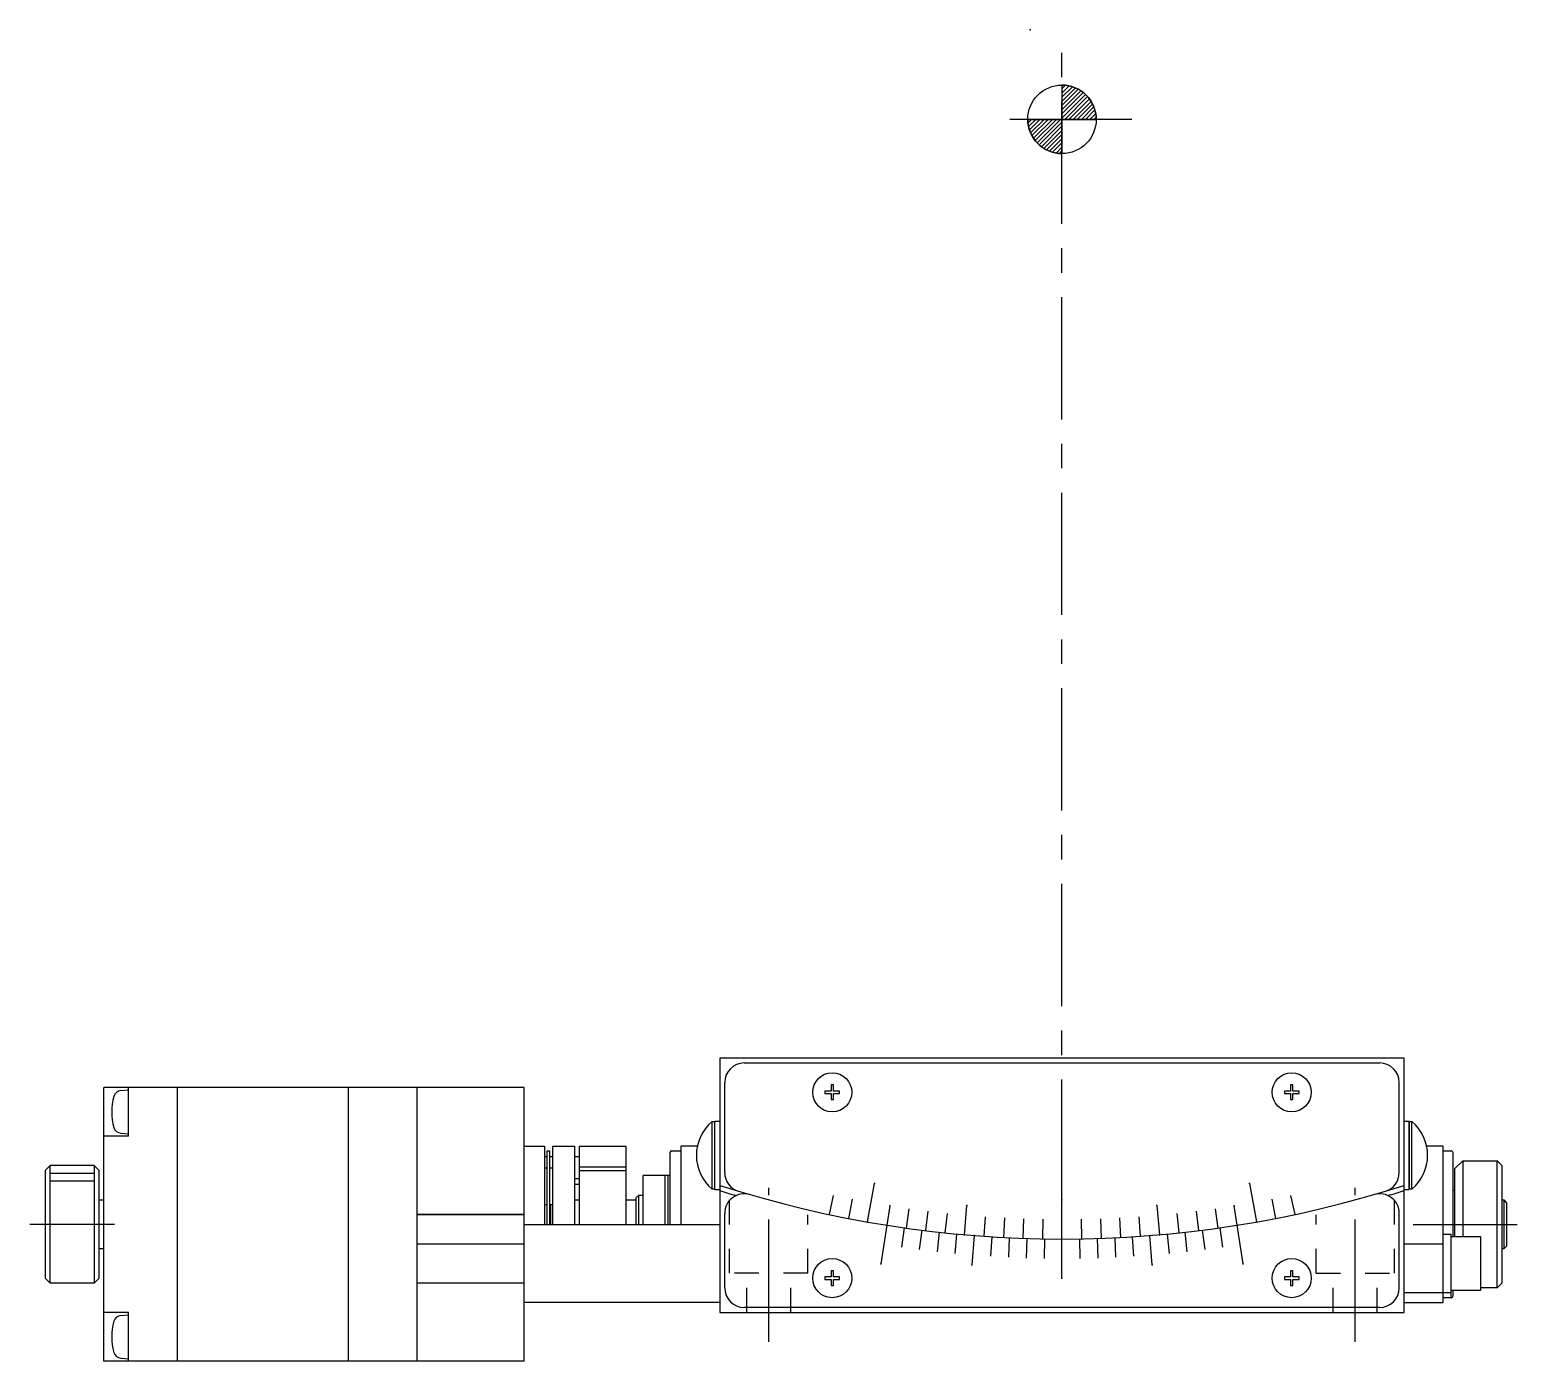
# Model space of a CAD drawing. Extents: x -69 to 421, y -5 to 289.
# Drawn here: x 60.3 to 212.5, y -5.3 to 130.8 of the extents above; entities that cross this region are included whole.
import ezdxf

# ---------------------------------------------------------------- set-up
doc = ezdxf.new("R2010")
doc.units = 0
doc.header["$LTSCALE"] = 10
doc.linetypes.add('CENTER', pattern=[2, 1.25, -0.25, 0.25, -0.25])
doc.linetypes.add('DOT', pattern=[0.5, 0.25, -0.25])
doc.layers.get('0').update_dxf_attribs({"linetype": 'CONTINUOUS'})

# ---------------------------------------------------------------- blocks, each defined once
blk = doc.blocks.new('AID2131H')
at = {"color": 132, "linetype": 'CONTINUOUS'}
for p, q in [((165.92941, 124.775795), (166.303782, 125.150168)), ((165.92941, 124.351531), (166.669036, 125.091157)), ((165.92941, 123.927267), (167.00354, 125.001397)), ((165.92941, 123.503003), (167.311949, 124.885542)), ((165.92941, 123.078739), (167.597776, 124.747105)), ((165.92941, 122.654475), (167.862701, 124.587766)), ((165.92941, 122.23021), (168.108344, 124.409145)), ((165.92941, 121.805946), (168.335446, 124.211983)), ((166.218088, 121.670361), (168.544333, 123.996606)), ((166.642352, 121.670361), (168.734944, 123.762953)), ((167.066616, 121.670361), (168.906591, 123.510335)), ((167.49088, 121.670361), (169.058506, 123.237987)), ((167.915144, 121.670361), (169.189245, 122.944462)), ((168.339408, 121.670361), (169.295971, 122.626924)), ((168.763673, 121.670361), (169.375355, 122.282043)), ((169.187937, 121.670361), (169.421476, 121.903901))]:
    blk.add_line(p, q, dxfattribs=at)
blk = doc.blocks.new('AID2133H')
at = {"color": 132, "linetype": 'CONTINUOUS'}
for p, q in [((162.449603, 121.295988), (162.823976, 121.670361)), ((162.508613, 120.930734), (163.24824, 121.670361)), ((162.598373, 120.59623), (163.672504, 121.670361)), ((162.714228, 120.287821), (164.096768, 121.670361)), ((162.852666, 120.001995), (164.521032, 121.670361)), ((163.012004, 119.737069), (164.945296, 121.670361)), ((163.190626, 119.491426), (165.36956, 121.670361)), ((163.387788, 119.264325), (165.793824, 121.670361)), ((163.603165, 119.055438), (165.92941, 121.381682)), ((163.836818, 118.864826), (165.92941, 120.957418)), ((164.089435, 118.69318), (165.92941, 120.533154)), ((164.361784, 118.541264), (165.92941, 120.10889)), ((164.655309, 118.410525), (165.92941, 119.684626)), ((164.972847, 118.303799), (165.92941, 119.260362)), ((165.317728, 118.224416), (165.92941, 118.836098)), ((165.69587, 118.178294), (165.92941, 118.411834))]:
    blk.add_line(p, q, dxfattribs=at)

msp = doc.modelspace()

# ---------------------------------------------------------------- linework, layer by layer
at = {"color": 4, "linetype": 'CENTER'}
for p, q in [((165.92941, 10.985321), (165.92941, 130.831306)), ((173.091224, 121.670361), (159.691357, 121.670361)), ((173.091224, 121.670361), (161.62081, 121.670361)), ((135.92941, -3.329639), (135.92941, 12.40018)), ((195.92941, -3.329639), (195.92941, 12.40018)), ((69.01941, 8.670361), (60.33941, 8.670361)), ((201.85941, 8.670361), (212.49941, 8.670361))]:
    msp.add_line(p, q, dxfattribs=at)
at = {"color": 4, "linetype": 'CONTINUOUS'}
for p, q in [((165.92941, 125.170361), (165.92941, 121.670361)), ((162.42941, 121.670361), (165.92941, 121.670361)), ((165.92941, 121.670361), (169.42941, 121.670361)), ((165.92941, 121.670361), (165.92941, 118.170361)), ((75.43941, -5.329639), (75.43941, 22.670361)), ((92.93941, -5.329639), (92.93941, 22.670361)), ((130.12941, 12.283823), (130.12941, 19.183823)), ((62.42941, 2.670361), (62.42941, 14.670361)), ((66.92941, 13.870361), (62.42941, 13.870361)), ((66.92941, 14.670361), (66.92941, 2.670361)), ((66.92941, 13.070361), (62.42941, 13.070361)), ((146.046694, 8.909873), (146.741286, 12.849105)), ((185.117534, 12.849105), (185.812126, 8.909873)), ((142.539346, 11.628755), (142.123522, 9.672461)), ((144.463398, 11.237303), (144.08178, 9.274049)), ((165.92941, 3.170361), (165.92941, 11.170361)), ((187.395422, 11.237303), (187.77704, 9.274049)), ((189.319476, 11.628755), (189.7353, 9.672461)), ((211.12941, 11.170361), (211.12941, 6.170361)), ((148.330534, 10.555423), (147.391926, 4.629293)), ((150.272436, 10.265203), (149.99409, 8.284667)), ((152.21911, 10.008919), (151.97537, 8.023827)), ((154.169958, 9.786647), (153.960902, 7.797603)), ((155.950078, 7.606069), (156.211546, 10.594653)), ((158.081808, 9.444405), (157.942294, 7.449277)), ((160.041616, 9.324539), (159.936944, 7.327279)), ((162.003218, 9.238893), (161.933418, 7.240111)), ((163.966014, 9.187495), (163.93111, 7.187799)), ((167.892806, 9.187495), (167.927712, 7.187799)), ((169.855604, 9.238893), (169.925402, 7.240111)), ((171.817206, 9.324539), (171.921878, 7.327279)), ((173.777014, 9.444405), (173.916526, 7.449277)), ((175.647276, 10.594653), (175.908744, 7.606069)), ((177.688862, 9.786647), (177.89792, 7.797603)), ((179.639712, 10.008919), (179.88345, 8.023827)), ((181.586384, 10.265203), (181.86473, 8.284667)), ((184.466894, 4.629293), (183.528288, 10.555423)), ((149.79622, 8.312653), (149.514416, 6.332605)), ((151.578756, 8.073227), (151.328088, 6.088999)), ((153.364832, 7.861831), (153.145364, 5.873909)), ((155.154008, 7.678517), (154.965792, 5.687393)), ((176.704812, 7.678517), (176.89303, 5.687393)), ((178.49399, 7.861831), (178.713458, 5.873909)), ((180.280066, 8.073227), (180.530732, 6.088999)), ((182.062602, 8.312653), (182.344404, 6.332605)), ((156.945844, 7.523327), (156.710466, 4.532575)), ((158.739896, 7.396301), (158.614314, 5.400247)), ((160.535722, 7.297471), (160.441508, 5.299691)), ((162.332878, 7.226859), (162.270058, 5.227847)), ((164.130922, 7.184487), (164.099508, 5.184733)), ((167.727898, 7.184487), (167.759312, 5.184733)), ((169.525942, 7.226859), (169.588764, 5.227847)), ((171.3231, 7.297471), (171.417312, 5.299691)), ((173.118924, 7.396301), (173.244506, 5.400247)), ((175.148354, 4.532575), (174.912976, 7.523327))]:
    msp.add_line(p, q, dxfattribs=at)
at = {"color": 7, "linetype": 'CONTINUOUS'}
for p, q in [((130.92941, 25.670361), (130.92941, -0.329639)), ((200.92941, 25.670361), (130.92941, 25.670361)), ((133.42941, 25.170361), (198.42941, 25.170361)), ((200.92941, -0.329639), (200.92941, 25.670361)), ((131.42941, 13.967065), (131.42941, 23.170361)), ((142.55441, 22.920361), (142.30441, 22.920361)), ((142.30441, 22.920361), (142.30441, 22.295361)), ((142.55441, 22.295361), (142.55441, 22.920361)), ((189.55441, 22.920361), (189.30441, 22.920361)), ((189.30441, 22.920361), (189.30441, 22.295361)), ((189.55441, 22.295361), (189.55441, 22.920361)), ((200.42941, 13.967065), (200.42941, 23.170361)), ((110.92941, 22.670361), (67.92941, 22.670361)), ((67.92941, -5.329639), (67.92941, 22.670361)), ((69.66196, 22.353218), (70.42941, 22.420361)), ((70.42941, 17.670361), (70.42941, 22.670361)), ((99.92941, 22.670361), (99.92941, -5.329639)), ((110.92941, -5.329639), (110.92941, 22.670361)), ((142.30441, 22.295361), (141.67941, 22.295361)), ((141.67941, 22.295361), (141.67941, 22.045361)), ((141.67941, 22.045361), (142.30441, 22.045361)), ((142.30441, 22.045361), (142.30441, 21.420361)), ((142.30441, 21.420361), (142.55441, 21.420361)), ((143.17941, 22.295361), (142.55441, 22.295361)), ((142.55441, 21.420361), (142.55441, 22.045361)), ((142.55441, 22.045361), (143.17941, 22.045361)), ((143.17941, 22.045361), (143.17941, 22.295361)), ((189.30441, 22.295361), (188.67941, 22.295361)), ((188.67941, 22.295361), (188.67941, 22.045361)), ((188.67941, 22.045361), (189.30441, 22.045361)), ((189.30441, 22.045361), (189.30441, 21.420361)), ((189.30441, 21.420361), (189.55441, 21.420361)), ((190.17941, 22.295361), (189.55441, 22.295361)), ((189.55441, 21.420361), (189.55441, 22.045361)), ((189.55441, 22.045361), (190.17941, 22.045361)), ((190.17941, 22.045361), (190.17941, 22.295361)), ((130.12941, 19.183823), (130.42941, 19.183823)), ((130.42941, 19.233823), (130.92941, 19.233823)), ((130.42941, 12.233823), (130.42941, 19.233823)), ((200.92941, 19.233823), (201.42941, 19.233823)), ((201.42941, 19.233823), (201.42941, 19.183823)), ((201.42941, 19.233823), (201.42941, 12.233823)), ((201.42941, 19.183823), (201.72941, 19.183823)), ((201.42941, 12.283823), (201.42941, 19.183823)), ((201.72941, 12.283823), (201.72941, 19.183823)), ((70.42941, 17.670361), (67.92941, 17.670361)), ((69.647421, 17.988776), (70.42941, 17.920361)), ((110.92941, 16.670361), (112.97941, 16.670361)), ((112.97941, 16.670361), (112.97941, 8.670361)), ((112.97941, 15.622231), (113.27941, 15.622231)), ((113.27941, 8.670361), (113.27941, 16.170361)), ((113.27941, 16.170361), (113.52941, 16.170361)), ((113.52941, 8.670361), (113.52941, 16.170361)), ((113.52941, 15.622231), (113.82941, 15.622231)), ((113.82941, 16.670361), (113.82941, 8.670361)), ((113.82941, 16.670361), (116.07941, 16.670361)), ((116.07941, 16.670361), (116.07941, 8.670361)), ((116.07941, 15.622231), (116.57941, 15.622231)), ((116.57941, 8.670361), (116.57941, 16.670361)), ((116.57941, 16.670361), (121.32941, 16.670361)), ((121.32941, 16.670361), (121.32941, 8.670361)), ((125.82941, 16.020361), (125.82941, 8.670361)), ((125.97941, 16.170361), (126.92941, 16.170361)), ((128.62751, 16.670361), (126.92941, 16.670361)), ((126.92941, 16.670361), (126.92941, 8.670361)), ((204.92941, 16.670361), (203.231312, 16.670361)), ((204.92941, 0.670361), (204.92941, 16.670361)), ((204.92941, 16.170361), (205.72941, 16.170361)), ((205.92941, 7.420361), (205.92941, 15.970361)), ((61.92941, 14.170361), (62.42941, 14.670361)), ((61.92941, 14.170361), (61.92941, 3.170361)), ((66.92941, 14.670361), (62.42941, 14.670361)), ((66.92941, 14.670361), (67.42941, 14.170361)), ((67.42941, 3.170361), (67.42941, 14.170361)), ((112.97941, 14.459449), (113.27941, 14.459449)), ((113.52941, 14.459449), (113.82941, 14.459449)), ((121.32941, 14.501229), (116.57941, 14.501229)), ((121.32941, 14.147675), (116.57941, 14.147675)), ((206.12941, 14.370361), (206.92941, 15.170361)), ((206.12941, 7.420361), (206.12941, 14.370361)), ((206.92941, 15.170361), (206.92941, 7.420361)), ((206.92941, 15.170361), (210.42941, 15.170361)), ((210.42941, 2.170361), (210.42941, 15.170361)), ((210.42941, 15.170361), (210.92941, 14.670361)), ((210.92941, 14.670361), (210.92941, 2.670361)), ((116.57941, 13.332523), (116.07941, 13.332523)), ((116.57941, 12.733373), (116.07941, 12.733373)), ((125.82941, 13.670361), (123.07941, 13.670361)), ((123.07941, 8.670361), (123.07941, 13.670361)), ((125.32941, 11.170361), (125.32941, 13.670361)), ((125.62941, 8.670361), (125.62941, 13.670361)), ((130.42941, 12.283823), (130.12941, 12.283823)), ((130.42941, 12.233823), (130.92941, 12.233823)), ((200.92941, 12.233823), (201.42941, 12.233823)), ((201.42941, 12.283823), (201.42941, 12.233823)), ((201.72941, 12.283823), (201.42941, 12.283823)), ((67.42941, 11.170361), (67.92941, 11.170361)), ((113.27941, 10.659449), (112.97941, 10.659449)), ((113.82941, 10.659449), (113.52941, 10.659449)), ((113.62941, 8.670361), (113.62941, 10.659449)), ((116.07941, 11.170361), (116.57941, 11.170361)), ((121.32941, 11.170361), (122.32941, 11.170361)), ((122.32941, 11.370361), (122.62941, 11.670361)), ((122.32941, 11.370361), (122.32941, 8.670361)), ((122.62941, 8.670361), (122.62941, 11.670361)), ((122.62941, 11.670361), (123.079392, 11.670361)), ((125.32941, 8.670361), (125.32941, 11.170361)), ((130.92941, 11.599607), (130.92941, 11.083393)), ((130.92941, 11.083393), (130.92941, -0.329639)), ((200.92941, -0.329639), (200.92941, 11.083393)), ((205.92941, 12.170361), (206.12941, 12.170361)), ((210.92941, 11.170361), (211.12941, 11.170361)), ((211.12941, 11.170361), (211.37941, 10.920361)), ((211.37941, 10.920361), (211.42941, 10.870361)), ((211.42941, 6.470361), (211.42941, 10.870361)), ((110.92941, 9.670361), (99.92941, 9.670361)), ((99.92941, 9.670361), (110.92941, 9.670361)), ((131.42941, 2.170361), (131.42941, 9.795431)), ((200.42941, 2.170361), (200.42941, 9.795431)), ((110.92941, 8.670361), (130.92941, 8.670361)), ((204.92941, 7.670361), (205.72941, 7.670361)), ((205.72941, 4.670361), (205.72941, 7.670361)), ((67.92941, 6.170361), (67.42941, 6.170361)), ((99.92941, 6.670361), (110.92941, 6.670361)), ((200.92941, 6.670361), (204.92941, 6.670361)), ((205.72941, 7.420361), (208.72941, 7.420361)), ((208.72941, 7.420361), (208.72941, 4.670361)), ((211.12941, 6.170361), (210.92941, 6.170361)), ((211.37941, 6.420361), (211.12941, 6.170361)), ((211.42941, 6.470361), (211.37941, 6.420361)), ((205.72941, 1.670361), (205.72941, 4.670361)), ((208.72941, 4.670361), (208.72941, 1.920361)), ((62.42941, 2.670361), (61.92941, 3.170361)), ((67.42941, 3.170361), (66.92941, 2.670361)), ((141.67941, 3.295361), (141.67941, 3.045361)), ((142.30441, 3.295361), (141.67941, 3.295361)), ((141.67941, 3.045361), (142.30441, 3.045361)), ((142.55441, 3.920361), (142.30441, 3.920361)), ((142.30441, 3.920361), (142.30441, 3.295361)), ((142.30441, 3.045361), (142.30441, 2.420361)), ((142.55441, 3.295361), (142.55441, 3.920361)), ((143.17941, 3.295361), (142.55441, 3.295361)), ((142.55441, 3.045361), (143.17941, 3.045361)), ((142.55441, 2.420361), (142.55441, 3.045361)), ((143.17941, 3.045361), (143.17941, 3.295361)), ((188.67941, 3.295361), (188.67941, 3.045361)), ((189.30441, 3.295361), (188.67941, 3.295361)), ((188.67941, 3.045361), (189.30441, 3.045361)), ((189.55441, 3.920361), (189.30441, 3.920361)), ((189.30441, 3.920361), (189.30441, 3.295361)), ((189.30441, 3.045361), (189.30441, 2.420361)), ((189.55441, 3.295361), (189.55441, 3.920361)), ((190.17941, 3.295361), (189.55441, 3.295361)), ((189.55441, 3.045361), (190.17941, 3.045361)), ((189.55441, 2.420361), (189.55441, 3.045361)), ((190.17941, 3.045361), (190.17941, 3.295361)), ((66.92941, 2.670361), (62.42941, 2.670361)), ((110.92941, 2.670361), (99.92941, 2.670361)), ((142.30441, 2.420361), (142.55441, 2.420361)), ((189.30441, 2.420361), (189.55441, 2.420361)), ((204.92941, 1.670361), (200.92941, 1.670361)), ((205.72941, 1.670361), (204.92941, 1.670361)), ((208.72941, 1.920361), (205.72941, 1.920361)), ((205.72941, 1.170361), (205.72941, 1.670361)), ((205.92941, 1.370361), (205.92941, 1.920361)), ((210.42941, 2.170361), (208.72941, 2.170361)), ((210.92941, 2.670361), (210.42941, 2.170361)), ((130.92941, 0.670361), (110.92941, 0.670361)), ((198.42941, 0.170361), (133.42941, 0.170361)), ((200.92941, 0.670361), (204.92941, 0.670361)), ((205.72941, 1.170361), (204.92941, 1.170361)), ((70.42941, -0.329639), (67.92941, -0.329639)), ((69.66196, -0.646782), (70.42941, -0.579639)), ((70.42941, -5.329639), (70.42941, -0.329639)), ((130.92941, -0.329639), (200.92941, -0.329639)), ((130.92941, -0.329639), (200.92941, -0.329639)), ((110.92941, -5.329639), (67.92941, -5.329639)), ((69.647421, -5.011224), (70.42941, -5.079639))]:
    msp.add_line(p, q, dxfattribs=at)
at = {"color": 4, "linetype": 'DOT'}
for p, q in [((131.92941, 3.670361), (131.92941, 11.81136)), ((199.92941, 3.670361), (199.92941, 11.81136)), ((139.92941, 3.670361), (139.92941, 9.648042)), ((191.92941, 3.670361), (191.92941, 9.648042)), ((139.92941, 3.670361), (131.92941, 3.670361)), ((133.67941, -0.329639), (133.67941, 3.670361)), ((138.17941, -0.329639), (138.17941, 3.670361)), ((191.92941, 3.670361), (199.92941, 3.670361)), ((193.67941, -0.329639), (193.67941, 3.670361)), ((198.17941, -0.329639), (198.17941, 3.670361))]:
    msp.add_line(p, q, dxfattribs=at)
at = {"color": 4, "linetype": 'CONTINUOUS'}
msp.add_circle((165.92941, 121.670361), 3.5, dxfattribs=at)
at = {"color": 7, "linetype": 'CONTINUOUS'}
for centre in [(142.42941, 22.170361), (189.42941, 22.170361), (142.42941, 3.170361), (189.42941, 3.170361)]:
    msp.add_circle(centre, 2, dxfattribs=at)
at = {"color": 4, "linetype": 'CONTINUOUS'}
for centre, start, end in [((165.929413, 121.670364), 359.9999572, 90.0000428), ((165.929407, 121.670358), 179.9999572, 270.0000428)]:
    msp.add_arc(centre, 3.499997, start, end, dxfattribs=at)
at = {"color": 7, "linetype": 'CONTINUOUS'}
for centre, radius, start, end in [((133.42941, 23.170361), 2, 90, 180), ((198.42941, 23.170361), 2, 0, 90), ((74.72941, 20.170361), 6, 164.718428, 195.442716), ((69.733514, 21.535357), 0.820985, 95, 164.718428), ((69.717145, 18.785732), 0.8, 195.442716, 265), ((133.048942, 15.733823), 4.519532, 130.239271, 229.760734), ((198.80988, 15.733823), 4.519532, 310.239266, 49.760763), ((125.97941, 16.020361), 0.15, 90, 180), ((205.72941, 15.970361), 0.2, 0, 90), ((133.42941, 13.967065), 2, 180, 253.208553), ((198.42941, 13.967065), 2, 286.791447, 0), ((165.92941, 121.670361), 114.5, 252.20111, 287.79889), ((165.92941, 121.670361), 115, 252.281068, 253.146426), ((133.42941, 9.795431), 2, 73.801262, 180), ((198.42941, 9.795431), 2, 0, 106.198738), ((165.92941, 121.670361), 115, 286.853574, 287.718932), ((133.42941, 2.170361), 2, 180, 270), ((198.42941, 2.170361), 2, 270, 0), ((205.72941, 1.370361), 0.2, 270, 0), ((74.72941, -2.829639), 6, 164.718428, 195.442716), ((69.733514, -1.464643), 0.820985, 95, 164.718428), ((69.717145, -4.214268), 0.8, 195.442716, 265)]:
    msp.add_arc(centre, radius, start, end, dxfattribs=at)
at = {"color": 4}
for p in [(162.678635, 130.831306), (146.741286, 12.849105), (185.117534, 12.849105), (165.92941, 11.170361), (148.330534, 10.555423), (156.211546, 10.594653), (175.647276, 10.594653), (183.528288, 10.555423), (146.046694, 8.909873), (185.812126, 8.909873), (155.950078, 7.606069), (156.945844, 7.523327), (174.912976, 7.523327), (175.908744, 7.606069), (147.391926, 4.629293), (184.466894, 4.629293), (156.710466, 4.532575), (165.92941, 3.170361), (175.148354, 4.532575)]:
    msp.add_point(p, dxfattribs=at)

# ---------------------------------------------------------------- block references
for name in ['AID2131H', 'AID2133H']:
    msp.add_blockref(name, (0, 0))

doc.saveas('drawing.dxf')
